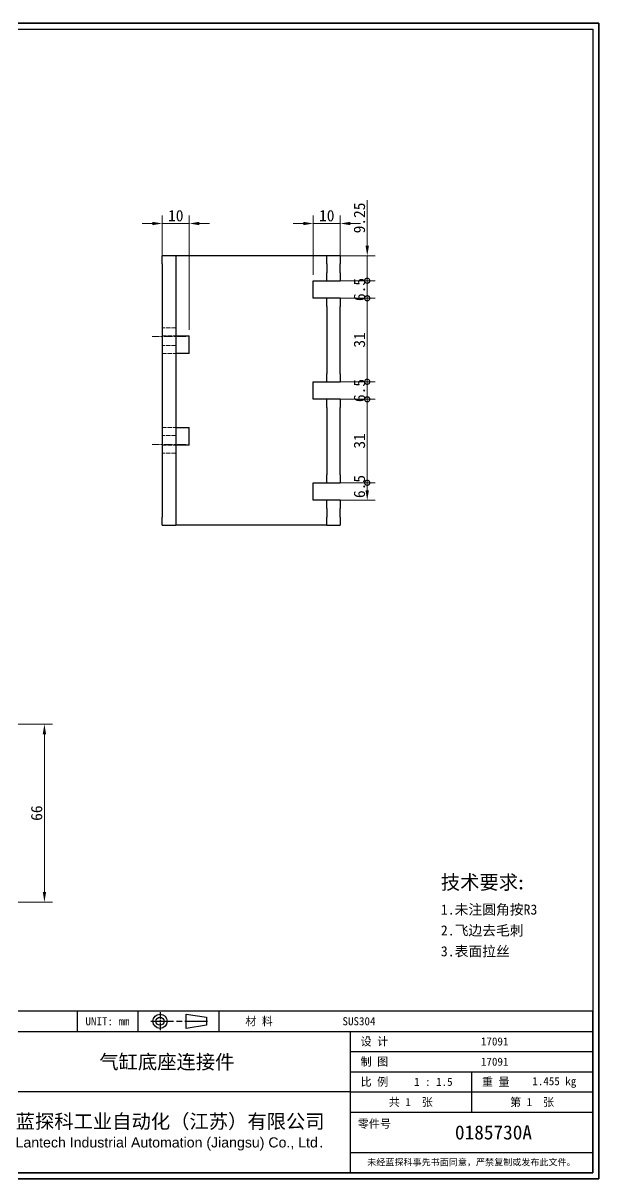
# Model space of a CAD drawing. Header units: millimetres. Extents: x 9 to 622, y 8 to 437.
# Drawn here: x 408.2 to 621.8, y 8.2 to 437.3 of the extents above; entities that cross this region are included whole.
import ezdxf
from ezdxf.enums import TextEntityAlignment as Align

# ---------------------------------------------------------------- set-up
doc = ezdxf.new("R2010")
doc.units = ezdxf.units.MM
doc.header["$LTSCALE"] = 1.5
doc.linetypes.add('CHAIN', pattern=[0.3543, 0.2362, -0.0295, 0.0591, -0.0295])
doc.linetypes.add('DASHED', pattern=[0.2067, 0.1654, -0.0413])
for name, color, linetype, lineweight in [('1', 7, 'Continuous', 18), ('可见 (ISO)', 7, 'Continuous', 25), ('图框 (ISO)', 7, 'Continuous', 35), ('标题 (ISO)', 7, 'Continuous', 25)]:
    doc.layers.add(name, color=color, linetype=linetype, lineweight=lineweight)
for name, color, linetype, lineweight, true_color in [('中心线 (ISO)', 1, 'CHAIN', 18, 0xff0000), ('尺寸 (ISO)', 7, 'Continuous', 18, 0x008000), ('符号 (ISO)', 7, 'Continuous', 18, 0x008000), ('隐藏 (ISO)', 5, 'DASHED', 18, 0x0000ff)]:
    doc.layers.add(name, color=color, linetype=linetype, lineweight=lineweight, true_color=true_color)
doc.styles.add('文本样式164', font='SimSun.ttf')
doc.styles.add('文本样式165', font='SimSun.ttf')
doc.styles.add('文本样式74', font='SimSun.ttf')
doc.styles.add('最新国标', font='simfang.ttf')
doc.styles.add('注释文本 (ISO)', font='simfang.ttf')
doc.dimstyles.new('默认 (GB)', dxfattribs={"dimscale": 1.5, "dimtxt": 2.8, "dimasz": 2.5, "dimexe": 2, "dimexo": 1.5, "dimgap": 0.5, "dimtad": 1, "dimtoh": 1, "dimdsep": 46, "dimtxsty": '最新国标', "dimcen": 0.09, "dimdle": 10, "dimclrd": 256, "dimclre": 256, "dimclrt": 256, "dimaunit": 1, "dimadec": 3, "dimazin": 2, "dimtfac": 0.535714, "dimtdec": 3, "dimtmove": 0, "dimatfit": 3, "dimfxl": 0, "dimtolj": 1, "dimlwd": -1, "dimlwe": -1, "dimarcsym": 0})

# ---------------------------------------------------------------- blocks, each defined once
blk = doc.blocks.new('图框 最新国标')
at = {"layer": '图框 (ISO)'}
for p, q in [((6, 291.5), (414.5, 291.5)), ((414.5, 291.5), (414.5, 5.5)), ((414.5, 5.5), (6, 5.5))]:
    blk.add_line(p, q, dxfattribs=at)
at = {"layer": '图框 (ISO)', "color": 7, "linetype": 'Continuous', "lineweight": 25}
for p, q in [((18, 290), (413, 290)), ((18, 290), (413, 290)), ((413, 290), (413, 7)), ((413, 290), (413, 7)), ((413, 7), (6, 7)), ((413, 7), (18, 7))]:
    blk.add_line(p, q, dxfattribs=at)
at = {"layer": '图框 (ISO)', "style": '文本样式74'}
blk.add_attdef('零件代号_001', (42.7, 287.25), '', height=2.5, rotation=180, dxfattribs=at)
blk = doc.blocks.new('标题栏 最新国标')
at = {"layer": '标题 (ISO)'}
for p, q in [((381.98, -183.84), (196.98, -183.84)), ((196.98, -183.84), (196.98, -223.84)), ((254.48, -183.84), (254.48, -188.84)), ((269.48, -183.84), (269.48, -188.84)), ((281.48, -188.09), (281.48, -184.59)), ((281.48, -184.59), (286.48, -185.34)), ((286.48, -185.34), (286.48, -187.34)), ((289.48, -183.84), (289.48, -188.84)), ((381.98, -223.84), (381.98, -183.84)), ((383.48, -183.84), (383.48, -225.34)), ((286.48, -187.34), (281.48, -188.09)), ((196.98, -188.84), (381.98, -188.84)), ((232.98, -188.84), (232.98, -223.84)), ((321.98, -188.84), (321.98, -223.84)), ((321.98, -193.84), (381.98, -193.84)), ((321.98, -198.84), (381.98, -198.84)), ((351.98, -198.84), (351.98, -208.84)), ((321.98, -203.84), (232.98, -203.84)), ((321.98, -203.84), (381.98, -203.84)), ((321.98, -208.84), (381.98, -208.84)), ((321.98, -218.84), (381.98, -218.84)), ((196.98, -223.84), (381.98, -223.84)), ((383.48, -225.34), (196.98, -225.34))]:
    blk.add_line(p, q, dxfattribs=at)
at = {"layer": '标题 (ISO)', "linetype": 'CHAIN', "ltscale": 5.000333}
blk.add_line((274.98, -184.09), (274.98, -188.59), dxfattribs=at)
at = {"layer": '标题 (ISO)', "linetype": 'CHAIN', "ltscale": 15.834605}
blk.add_line((272.73, -186.34), (286.98, -186.34), dxfattribs=at)
at = {"layer": '标题 (ISO)'}
for radius in [1.75, 1]:
    blk.add_circle((274.98, -186.34), radius, dxfattribs=at)
at = {"layer": '1', "style": '文本样式164'}
for s, p in [('UNIT: mm', (261.98, -186.34)), ('材 料', (299.48, -186.34)), ('设 计', (327.98, -191.34)), ('制 图', (327.98, -196.34)), ('比 例', (327.98, -201.34)), ('重 量', (357.98, -201.34)), ('共 1  张', (336.98, -206.34)), ('第 1  张', (366.98, -206.34))]:
    blk.add_text(s, height=2, dxfattribs=at).set_placement(p, align=Align.MIDDLE_CENTER)
at = {"layer": '标题 (ISO)', "style": '注释文本 (ISO)'}
for s, insert, char_height, attachment_point, line_spacing_factor in [('\\fSimSun|b0|i0;{\\H1.3000;      未注公差角度及线性公差使用m\\P}\\fSimSun|b0|i0;{\\H1.3000;（GB/T1804-2000），未注形位公差使\\P}\\fSimSun|b0|i0;{\\H1.3000;用K级（GB/T 1184-1996）。\\P}\\fSimSun|b0|i0;{\\H1.3000;—————————————————\\P}\\fSimSun|b0|i0;{\\H1.3000;             6以下    ±0.05 mm\\P}\\fSimSun|b0|i0;{\\H1.3000;     6 ～   30以下    ±0.10 mm\\P}\\fSimSun|b0|i0;{\\H1.3000;    30 ～  120以下    ±0.15 mm\\P}\\fSimSun|b0|i0;{\\H1.3000;   120 ～  400以下    ±0.20 mm\\P}\\fSimSun|b0|i0;{\\H1.3000;   400 ～ 1000以下    ±0.30 mm\\P}\\fSimSun|b0|i0;{\\H1.3000;  1000 ～ 2000以下    ±0.50 mm\\P}\\fSimSun|b0|i0;{\\H1.3000;          2000以上    ±0.80 mm\\P}\\fSimSun|b0|i0;{\\H1.3000;\\P}\\fSimSun|b0|i0;{\\H1.3000;           300以下    ±30′\\P}\\fSimSun|b0|i0;{\\H1.3000;   300 ～ 1000以下    ±15′\\P}\\fSimSun|b0|i0;{\\H1.3000;          1000以上    ±5′}', (198.48, -206.63), 1.3, 4, 1.023913), ('{\\fMicrosoft YaHei|b0|i0|c134|p34;\\H1.75x;蓝探科工业自动化（江苏）有限公司\\P\\fArial|b0|i0|c0|p34;\\H0.71429x;Lantech Industrial Automation (Jiangsu) Co., Ltd\\fFangSong|b0|i0|c134|p49;.\\H1.15195x; }', (277.48, -213.84), 2, 5, 0.978695)]:
    blk.add_mtext(s, dxfattribs=dict(at, insert=insert, char_height=char_height, attachment_point=attachment_point, line_spacing_factor=line_spacing_factor))
at = {"layer": '标题 (ISO)', "attachment_point": 5, "style": '注释文本 (ISO)'}
for s, insert, char_height in [('\\fFangSong|b0|i0;零件号', (327.98, -211.84), 2), ('\\fSimSun|b0|i0;{\\H1.6000;未经蓝探科事先书面同意，严禁复制或发布此文件。}', (351.98, -221.34), 1.6)]:
    blk.add_mtext(s, dxfattribs=dict(at, insert=insert, char_height=char_height))
at = {"layer": '标题 (ISO)'}
for tag, p, height, style in [('材料_001', (320.09, -187.33), 2, '注释文本 (ISO)'), ('设计人_001', (354.32, -192.33), 2, '注释文本 (ISO)'), ('库存编号_001', (259.96, -198.15), 3.5, '文本样式165'), ('设计人_001', (354.32, -197.33), 2, '注释文本 (ISO)'), ('视图比例_001', (337.8, -202.33), 2, '注释文本 (ISO)'), ('质量\\P3;_001', (367.02, -202.16), 2, '注释文本 (ISO)'), ('零件代号_001', (347.9, -215.59), 3.5, '文本样式165')]:
    blk.add_attdef(tag, p, '', height=height, dxfattribs=dict(at, style=style))
blk = doc.blocks.new('*D18')
at = {"layer": 'Defpoints', "color": 0, "transparency": 16777216}
for p in [(392.1, 177.01), (392.1, 111.01), (416.12, 111.01)]:
    blk.add_point(p, dxfattribs=at)
at = {"layer": '尺寸 (ISO)', "color": 116, "true_color": 0x00803f, "transparency": 16777216}
for p, q in [((394.35, 177.01), (419.12, 177.01)), ((416.12, 173.26), (416.12, 114.76)), ((394.35, 111.01), (419.12, 111.01))]:
    blk.add_line(p, q, dxfattribs=at)
for points in [[(415.5, 173.26), (416.75, 173.26), (416.12, 177.01)], [(415.5, 114.76), (416.75, 114.76), (416.12, 111.01)]]:
    blk.add_solid(points, dxfattribs=at)
at = {"layer": '尺寸 (ISO)', "transparency": 16777216, "insert": (413.25, 144.01), "char_height": 4.2, "attachment_point": 5, "rotation": 90, "style": '最新国标'}
blk.add_mtext('\\A1;66', dxfattribs=at)
blk = doc.blocks.new('*D21')
at = {"layer": 'Defpoints', "color": 0, "transparency": 16777216}
for p in [(525.84, 362.87), (525.84, 347.87), (515.84, 341.62)]:
    blk.add_point(p, dxfattribs=at)
at = {"layer": '尺寸 (ISO)', "color": 116, "true_color": 0x00803f, "transparency": 16777216}
for p, q in [((515.84, 343.87), (515.84, 365.87)), ((525.84, 350.12), (525.84, 365.87)), ((512.09, 362.87), (508.34, 362.87)), ((515.84, 362.87), (519.59, 362.87)), ((519.59, 362.87), (522.09, 362.87)), ((525.84, 362.87), (522.09, 362.87)), ((529.59, 362.87), (533.34, 362.87))]:
    blk.add_line(p, q, dxfattribs=at)
for points in [[(512.09, 363.5), (512.09, 362.25), (515.84, 362.87)], [(529.59, 363.5), (529.59, 362.25), (525.84, 362.87)]]:
    blk.add_solid(points, dxfattribs=at)
at = {"layer": '尺寸 (ISO)', "transparency": 16777216, "insert": (520.84, 365.74), "char_height": 4.2, "attachment_point": 5, "style": '最新国标'}
blk.add_mtext('\\A1;10', dxfattribs=at)
blk = doc.blocks.new('_DotSmall')
at = {"color": 0, "linetype": 'ByBlock', "const_width": 0.5}
blk.add_lwpolyline([(-0.0625, 0, 1), (0.0625, 0, 1)], format="xyb", close=True, dxfattribs=at)
blk = doc.blocks.new('*D22')
at = {"layer": 'Defpoints', "color": 0, "transparency": 16777216}
for p in [(520.84, 266.62), (535.84, 266.62), (520.84, 260.12)]:
    blk.add_point(p, dxfattribs=at)
at = {"layer": '尺寸 (ISO)', "color": 116, "true_color": 0x00803f, "transparency": 16777216}
for p, q in [((523.09, 266.62), (538.84, 266.62)), ((535.84, 263.87), (535.84, 266.62)), ((523.09, 260.12), (538.84, 260.12))]:
    blk.add_line(p, q, dxfattribs=at)
blk.add_solid([(535.22, 263.87), (536.47, 263.87), (535.84, 260.12)], dxfattribs=at)
at = {"layer": '尺寸 (ISO)', "color": 116, "true_color": 0x00803f, "transparency": 16777216, "xscale": 3.75, "yscale": 3.75, "zscale": 3.75, "rotation": 90}
blk.add_blockref('_DotSmall', (535.84, 266.62), dxfattribs=at)
at = {"layer": '尺寸 (ISO)', "transparency": 16777216, "insert": (532.96, 265.25), "char_height": 4.2, "attachment_point": 5, "rotation": 90, "style": '最新国标'}
blk.add_mtext('\\A1;6.5', dxfattribs=at)
blk = doc.blocks.new('*D23')
at = {"layer": 'Defpoints', "color": 0, "transparency": 16777216}
for p in [(515.84, 350.87), (535.84, 350.87), (520.84, 341.62)]:
    blk.add_point(p, dxfattribs=at)
at = {"layer": '尺寸 (ISO)', "color": 116, "true_color": 0x00803f, "transparency": 16777216}
for p, q in [((535.84, 354.62), (535.84, 371.51)), ((518.09, 350.87), (538.84, 350.87)), ((535.84, 341.62), (535.84, 350.87)), ((523.09, 341.62), (538.84, 341.62)), ((535.84, 341.62), (535.84, 337.87))]:
    blk.add_line(p, q, dxfattribs=at)
blk.add_solid([(535.22, 354.62), (536.47, 354.62), (535.84, 350.87)], dxfattribs=at)
at = {"layer": '尺寸 (ISO)', "color": 116, "true_color": 0x00803f, "transparency": 16777216, "xscale": 3.75, "yscale": 3.75, "zscale": 3.75, "rotation": 90}
blk.add_blockref('_DotSmall', (535.84, 341.62), dxfattribs=at)
at = {"layer": '尺寸 (ISO)', "transparency": 16777216, "insert": (532.96, 364.94), "char_height": 4.2, "attachment_point": 5, "rotation": 90, "style": '最新国标'}
blk.add_mtext('\\A1;9.25', dxfattribs=at)
blk = doc.blocks.new('*D24')
at = {"layer": 'Defpoints', "color": 0, "transparency": 16777216}
for p in [(520.84, 341.62), (535.84, 341.62), (520.84, 335.12)]:
    blk.add_point(p, dxfattribs=at)
at = {"layer": '尺寸 (ISO)', "color": 116, "true_color": 0x00803f, "transparency": 16777216}
for p, q in [((523.09, 341.62), (538.84, 341.62)), ((535.84, 335.12), (535.84, 341.62)), ((523.09, 335.12), (538.84, 335.12))]:
    blk.add_line(p, q, dxfattribs=at)
at = {"layer": '尺寸 (ISO)', "color": 116, "true_color": 0x00803f, "transparency": 16777216, "xscale": 3.75, "yscale": 3.75, "zscale": 3.75}
for p, rotation in [((535.84, 341.62), 90), ((535.84, 335.12), 270)]:
    blk.add_blockref('_DotSmall', p, dxfattribs=dict(at, rotation=rotation))
at = {"layer": '尺寸 (ISO)', "transparency": 16777216, "insert": (532.96, 338.37), "char_height": 4.2, "attachment_point": 5, "rotation": 90, "style": '最新国标'}
blk.add_mtext('\\A1;6.5', dxfattribs=at)
blk = doc.blocks.new('*D25')
at = {"layer": 'Defpoints', "color": 0, "transparency": 16777216}
for p in [(520.84, 335.12), (535.84, 335.12), (520.84, 304.12)]:
    blk.add_point(p, dxfattribs=at)
at = {"layer": '尺寸 (ISO)', "color": 116, "true_color": 0x00803f, "transparency": 16777216}
for p, q in [((523.09, 335.12), (538.84, 335.12)), ((535.84, 304.12), (535.84, 335.12)), ((523.09, 304.12), (538.84, 304.12))]:
    blk.add_line(p, q, dxfattribs=at)
at = {"layer": '尺寸 (ISO)', "color": 116, "true_color": 0x00803f, "transparency": 16777216, "xscale": 3.75, "yscale": 3.75, "zscale": 3.75}
for p, rotation in [((535.84, 335.12), 90), ((535.84, 304.12), 270)]:
    blk.add_blockref('_DotSmall', p, dxfattribs=dict(at, rotation=rotation))
at = {"layer": '尺寸 (ISO)', "transparency": 16777216, "insert": (532.97, 319.64), "char_height": 4.2, "attachment_point": 5, "rotation": 90, "style": '最新国标'}
blk.add_mtext('\\A1;31', dxfattribs=at)
blk = doc.blocks.new('*D26')
at = {"layer": 'Defpoints', "color": 0, "transparency": 16777216}
for p in [(520.84, 304.12), (535.84, 304.12), (520.84, 297.62)]:
    blk.add_point(p, dxfattribs=at)
at = {"layer": '尺寸 (ISO)', "color": 116, "true_color": 0x00803f, "transparency": 16777216}
for p, q in [((523.09, 304.12), (538.84, 304.12)), ((535.84, 297.62), (535.84, 304.12)), ((523.09, 297.62), (538.84, 297.62))]:
    blk.add_line(p, q, dxfattribs=at)
at = {"layer": '尺寸 (ISO)', "color": 116, "true_color": 0x00803f, "transparency": 16777216, "xscale": 3.75, "yscale": 3.75, "zscale": 3.75}
for p, rotation in [((535.84, 304.12), 90), ((535.84, 297.62), 270)]:
    blk.add_blockref('_DotSmall', p, dxfattribs=dict(at, rotation=rotation))
at = {"layer": '尺寸 (ISO)', "transparency": 16777216, "insert": (532.96, 300.87), "char_height": 4.2, "attachment_point": 5, "rotation": 90, "style": '最新国标'}
blk.add_mtext('\\A1;6.5', dxfattribs=at)
blk = doc.blocks.new('*D27')
at = {"layer": 'Defpoints', "color": 0, "transparency": 16777216}
for p in [(520.84, 297.62), (535.84, 297.62), (520.84, 266.62)]:
    blk.add_point(p, dxfattribs=at)
at = {"layer": '尺寸 (ISO)', "color": 116, "true_color": 0x00803f, "transparency": 16777216}
for p, q in [((523.09, 297.62), (538.84, 297.62)), ((535.84, 266.62), (535.84, 297.62)), ((523.09, 266.62), (538.84, 266.62))]:
    blk.add_line(p, q, dxfattribs=at)
at = {"layer": '尺寸 (ISO)', "color": 116, "true_color": 0x00803f, "transparency": 16777216, "xscale": 3.75, "yscale": 3.75, "zscale": 3.75}
for p, rotation in [((535.84, 297.62), 90), ((535.84, 266.62), 270)]:
    blk.add_blockref('_DotSmall', p, dxfattribs=dict(at, rotation=rotation))
at = {"layer": '尺寸 (ISO)', "transparency": 16777216, "insert": (532.97, 282.14), "char_height": 4.2, "attachment_point": 5, "rotation": 90, "style": '最新国标'}
blk.add_mtext('\\A1;31', dxfattribs=at)
blk = doc.blocks.new('*D32')
at = {"layer": 'Defpoints', "color": 0, "transparency": 16777216}
for p in [(469.84, 362.87), (459.84, 347.87), (469.84, 321.12)]:
    blk.add_point(p, dxfattribs=at)
at = {"layer": '尺寸 (ISO)', "color": 116, "true_color": 0x00803f, "transparency": 16777216}
for p, q in [((459.84, 350.12), (459.84, 365.87)), ((469.84, 323.37), (469.84, 365.87)), ((456.09, 362.87), (452.34, 362.87)), ((459.84, 362.87), (463.59, 362.87)), ((463.59, 362.87), (466.09, 362.87)), ((469.84, 362.87), (466.09, 362.87)), ((473.59, 362.87), (477.34, 362.87))]:
    blk.add_line(p, q, dxfattribs=at)
for points in [[(456.09, 363.5), (456.09, 362.25), (459.84, 362.87)], [(473.59, 363.5), (473.59, 362.25), (469.84, 362.87)]]:
    blk.add_solid(points, dxfattribs=at)
at = {"layer": '尺寸 (ISO)', "transparency": 16777216, "insert": (464.84, 365.74), "char_height": 4.2, "attachment_point": 5, "style": '最新国标'}
blk.add_mtext('\\A1;10', dxfattribs=at)

msp = doc.modelspace()

# ---------------------------------------------------------------- linework, layer by layer
at = {"layer": '中心线 (ISO)', "ltscale": 9.259962}
for p, q in [((468.5916, 320.8701), (456.0916, 320.8701)), ((468.5916, 280.8701), (456.0916, 280.8701))]:
    msp.add_line(p, q, dxfattribs=at)
at = {"layer": '可见 (ISO)'}
for p, q in [((459.8416, 347.8701), (459.8416, 350.8701)), ((464.8416, 350.8701), (459.8416, 350.8701)), ((459.8416, 347.8701), (459.8416, 253.8701)), ((464.8416, 350.8701), (464.8416, 347.8701)), ((469.8416, 350.8701), (464.8416, 350.8701)), ((464.8416, 347.8701), (464.8416, 253.8701)), ((515.8416, 350.8701), (469.8416, 350.8701)), ((520.8416, 350.8701), (515.8416, 350.8701)), ((525.8416, 350.8701), (520.8416, 350.8701)), ((520.8416, 347.8701), (520.8416, 350.8701)), ((520.8416, 347.8701), (520.8416, 344.6201)), ((525.8416, 350.8701), (525.8416, 347.8701)), ((525.8416, 344.6201), (525.8416, 347.8701)), ((520.8416, 341.6201), (520.8416, 344.6201)), ((525.8416, 344.6201), (525.8416, 341.6201)), ((515.8416, 335.1201), (515.8416, 341.6201)), ((515.8416, 341.6201), (520.8416, 341.6201)), ((520.8416, 341.6201), (525.8416, 341.6201)), ((520.8416, 335.1201), (515.8416, 335.1201)), ((520.8416, 332.1201), (520.8416, 335.1201)), ((525.8416, 335.1201), (520.8416, 335.1201)), ((525.8416, 335.1201), (525.8416, 332.1201)), ((520.8416, 332.1201), (520.8416, 307.1201)), ((525.8416, 307.1201), (525.8416, 332.1201)), ((464.8416, 321.1201), (469.8416, 321.1201)), ((469.8416, 314.6201), (469.8416, 321.1201)), ((469.8416, 314.6201), (464.8416, 314.6201)), ((520.8416, 304.1201), (520.8416, 307.1201)), ((525.8416, 307.1201), (525.8416, 304.1201)), ((515.8416, 304.1201), (520.8416, 304.1201)), ((515.8416, 297.6201), (515.8416, 304.1201)), ((520.8416, 304.1201), (525.8416, 304.1201)), ((520.8416, 297.6201), (515.8416, 297.6201)), ((520.8416, 294.6201), (520.8416, 297.6201)), ((525.8416, 297.6201), (520.8416, 297.6201)), ((525.8416, 297.6201), (525.8416, 294.6201)), ((520.8416, 294.6201), (520.8416, 269.6201)), ((525.8416, 269.6201), (525.8416, 294.6201)), ((464.8416, 287.1201), (469.8416, 287.1201)), ((469.8416, 280.6201), (469.8416, 287.1201)), ((469.8416, 280.6201), (464.8416, 280.6201)), ((515.8416, 266.6201), (520.8416, 266.6201)), ((515.8416, 260.1201), (515.8416, 266.6201)), ((520.8416, 266.6201), (520.8416, 269.6201)), ((520.8416, 266.6201), (525.8416, 266.6201)), ((525.8416, 269.6201), (525.8416, 266.6201)), ((520.8416, 260.1201), (515.8416, 260.1201)), ((520.8416, 257.1201), (520.8416, 260.1201)), ((525.8416, 260.1201), (520.8416, 260.1201)), ((525.8416, 260.1201), (525.8416, 257.1201)), ((459.8416, 250.8701), (459.8416, 253.8701)), ((464.8416, 253.8701), (464.8416, 250.8701)), ((520.8416, 257.1201), (520.8416, 253.8701)), ((520.8416, 250.8701), (520.8416, 253.8701)), ((525.8416, 253.8701), (525.8416, 257.1201)), ((525.8416, 253.8701), (525.8416, 250.8701)), ((459.8416, 250.8701), (464.8416, 250.8701)), ((469.8416, 250.8701), (464.8416, 250.8701)), ((515.8416, 250.8701), (469.8416, 250.8701)), ((520.8416, 250.8701), (515.8416, 250.8701)), ((520.8416, 250.8701), (525.8416, 250.8701))]:
    msp.add_line(p, q, dxfattribs=at)
at = {"layer": '隐藏 (ISO)', "ltscale": 6.348889}
for p, q in [((464.8416, 324.1201), (459.8416, 324.1201)), ((459.8416, 321.1201), (464.8416, 321.1201)), ((464.8416, 317.6201), (459.8416, 317.6201)), ((459.8416, 314.6201), (464.8416, 314.6201)), ((459.8416, 287.1201), (464.8416, 287.1201)), ((464.8416, 284.1201), (459.8416, 284.1201)), ((459.8416, 280.6201), (464.8416, 280.6201)), ((464.8416, 277.6201), (459.8416, 277.6201))]:
    msp.add_line(p, q, dxfattribs=at)

# ---------------------------------------------------------------- block references
at = {"xscale": 1.5, "yscale": 1.5, "zscale": 1.5}
msp.add_blockref('图框 最新国标', (0, 0), dxfattribs=at)
ref = msp.add_blockref('标题栏 最新国标', (46.5262, 346.2664), dxfattribs=dict(xscale=1.5, yscale=1.5, zscale=1.5))
ref.add_attrib('零件代号_001', '0185730A', (568.3806, 22.875), dxfattribs={"layer": '标题 (ISO)', "height": 5.25, "style": '文本样式165'})
ref.add_attrib('库存编号_001', '气缸底座连接件', (436.4707, 49.037), dxfattribs={"layer": '标题 (ISO)', "height": 5.25, "style": '文本样式165'})
ref.add_attrib('质量\\P3;_001', '1.455 kg', (597.06, 43.0243), dxfattribs={"layer": '标题 (ISO)', "height": 3, "style": '注释文本 (ISO)'})
ref.add_attrib('视图比例_001', '1 : 1.5', (553.2257, 42.7757), dxfattribs={"layer": '标题 (ISO)', "height": 3, "style": '注释文本 (ISO)'})
ref.add_attrib('设计人_001', '17091', (578.0057, 57.7671), dxfattribs={"layer": '标题 (ISO)', "height": 3, "style": '注释文本 (ISO)'})
ref.add_attrib('设计人_001', '17091', (578.0057, 50.2671), dxfattribs={"layer": '标题 (ISO)', "height": 3, "style": '注释文本 (ISO)'})
ref.add_attrib('材料_001', 'SUS304', (526.6671, 65.2671), dxfattribs={"layer": '标题 (ISO)', "height": 3, "style": '注释文本 (ISO)'})

# ---------------------------------------------------------------- texts
at = {"layer": '符号 (ISO)', "insert": (563.1502, 105.705), "char_height": 3, "width": 39.298246, "attachment_point": 4, "line_spacing_factor": 1.240703, "style": '注释文本 (ISO)'}
msp.add_mtext('{\\H1.75x;技术要求\\fCalibri|b0|i0|c0|p34;:\\fFangSong|b0|i0|c134|p49;\\P\\H0.71429x;1.未注圆角按R3\\P2.飞边去毛刺\\P3.表面拉丝}', dxfattribs=at)

# ---------------------------------------------------------------- dimensions: what is measured, and where the dimension line sits
at = {"layer": '尺寸 (ISO)', "color": 116, "true_color": 0x00803f}
for base, p1, p2, angle, override, picture, middle in [((535.8416, 350.8701), (520.8416, 341.6201), (515.8416, 350.8701), 90, {"dimgap": 0.5, "dimtoh": 0, "dimdec": 2, "dimblk1": 'DotSmall', "dimsah": 1, "dimdle": 0, "dimtol": 0, "dimlim": 0, "dimtp": 0, "dimtm": 0, "dimtdec": 3, "dimtofl": 1, "dimatfit": 1}, '*D23', (535.8416, 364.9401)), ((469.8416, 362.8701), (459.8416, 347.8701), (469.8416, 321.1201), 180, {"dimgap": 0.5, "dimtoh": 0, "dimdec": 2, "dimtol": 0, "dimlim": 0, "dimtp": 0, "dimtm": 0, "dimtdec": 3, "dimtofl": 0}, '*D32', (464.8416, 362.8701)), ((525.8416, 362.8701), (515.8416, 341.6201), (525.8416, 347.8701), 180, {"dimgap": 0.5, "dimtoh": 0, "dimdec": 2, "dimtol": 0, "dimlim": 0, "dimtp": 0, "dimtm": 0, "dimtdec": 3, "dimtofl": 0}, '*D21', (520.8416, 362.8701)), ((535.8416, 341.6201), (520.8416, 335.1201), (520.8416, 341.6201), 90, {"dimgap": 0.5, "dimtoh": 0, "dimdec": 2, "dimblk1": 'DotSmall', "dimblk2": 'DotSmall', "dimsah": 1, "dimdle": 0, "dimtol": 0, "dimlim": 0, "dimtp": 0, "dimtm": 0, "dimtdec": 3, "dimtofl": 1, "dimatfit": 1}, '*D24', (535.8416, 338.3701)), ((535.8416, 335.1201), (520.8416, 304.1201), (520.8416, 335.1201), 90, {"dimgap": 0.5, "dimtoh": 0, "dimdec": 2, "dimblk1": 'DotSmall', "dimblk2": 'DotSmall', "dimsah": 1, "dimdle": 0, "dimtol": 0, "dimlim": 0, "dimtp": 0, "dimtm": 0, "dimtdec": 3, "dimtofl": 0, "dimatfit": 1}, '*D25', (535.8416, 319.6351)), ((535.8416, 304.1201), (520.8416, 297.6201), (520.8416, 304.1201), 90, {"dimgap": 0.5, "dimtoh": 0, "dimdec": 2, "dimblk1": 'DotSmall', "dimblk2": 'DotSmall', "dimsah": 1, "dimdle": 0, "dimtol": 0, "dimlim": 0, "dimtp": 0, "dimtm": 0, "dimtdec": 3, "dimtofl": 1, "dimatfit": 1}, '*D26', (535.8416, 300.8701)), ((535.8416, 297.6201), (520.8416, 266.6201), (520.8416, 297.6201), 90, {"dimgap": 0.5, "dimtoh": 0, "dimdec": 2, "dimblk1": 'DotSmall', "dimblk2": 'DotSmall', "dimsah": 1, "dimdle": 0, "dimtol": 0, "dimlim": 0, "dimtp": 0, "dimtm": 0, "dimtdec": 3, "dimtofl": 0, "dimatfit": 1}, '*D27', (535.8416, 282.1351)), ((535.8416, 266.6201), (520.8416, 260.1201), (520.8416, 266.6201), 90, {"dimgap": 0.5, "dimtoh": 0, "dimdec": 2, "dimblk2": 'DotSmall', "dimsah": 1, "dimdle": 0, "dimtol": 0, "dimlim": 0, "dimtp": 0, "dimtm": 0, "dimtdec": 3, "dimtofl": 1, "dimatfit": 1}, '*D22', (535.8416, 265.2451)), ((416.1222, 111.0127), (392.0991, 177.0127), (392.0991, 111.0127), 90, {"dimgap": 0.5, "dimtoh": 0, "dimdec": 2, "dimtol": 0, "dimlim": 0, "dimtp": 0, "dimtm": 0, "dimtdec": 3, "dimtofl": 0, "dimatfit": 1}, '*D18', (416.1222, 144.0127))]:
    dim = msp.add_linear_dim(base=base, p1=p1, p2=p2, angle=angle, dimstyle='默认 (GB)', override=override, dxfattribs=at)
    dim.commit()
    dim.dimension.update_dxf_attribs({"geometry": picture, "text_midpoint": middle, "dimtype": 160})

doc.saveas('drawing.dxf')
